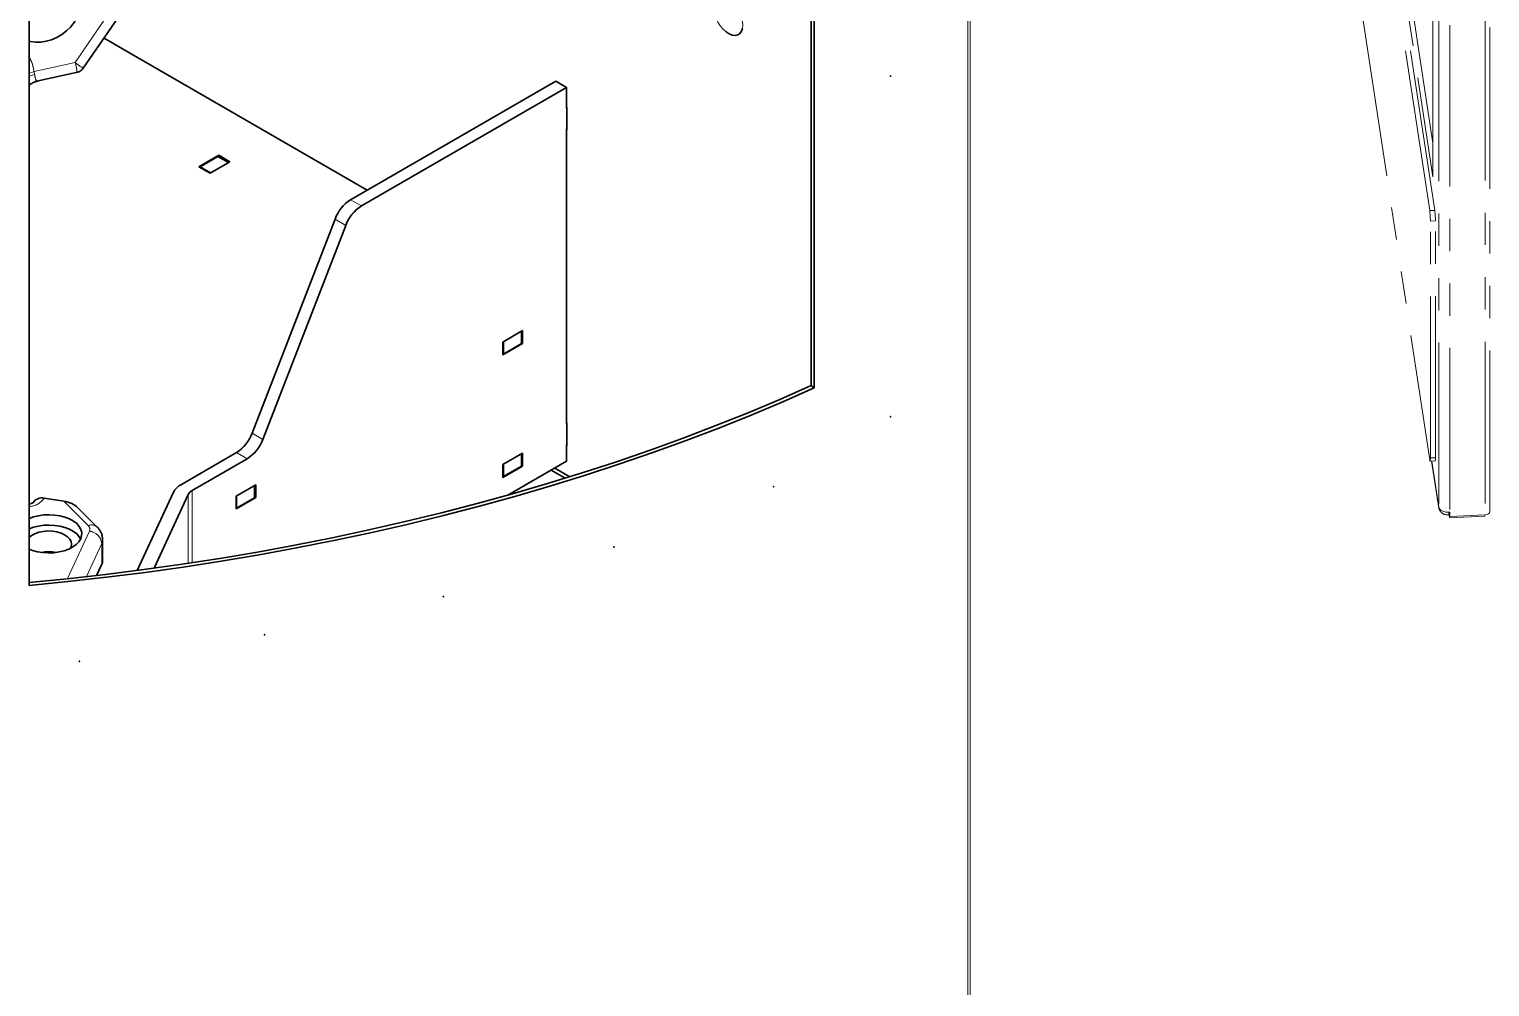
# Paper-space layout 'Blatt1' of a CAD drawing. Header units: millimetres. Extents: x 0 to 1189, y 0 to 841.
# Drawn here: x 577.2 to 634.6, y 60.8 to 98.4 of the extents above; entities that cross this region are included whole.
import ezdxf

# ---------------------------------------------------------------- set-up
doc = ezdxf.new("R2010")
doc.units = ezdxf.units.MM
doc.linetypes.add('PHANTOM', pattern=[12.7, 6.35, -1.27, 1.27, -1.27, 1.27, -1.27])

psp = doc.layouts.new('Blatt1')

# ---------------------------------------------------------------- linework, layer by layer
at = {"color": 8, "linetype": 'Continuous', "lineweight": 18}
for p, q in [((614.079, 52.792), (614.079, 192.339)), ((614.174, 52.823), (614.174, 192.37)), ((578.953, 97.126), (580.783, 99.788)), ((577.342, 96.768), (578.953, 97.126)), ((577.342, 96.768), (577.364, 96.652)), ((589.795, 91.728), (590.219, 91.483)), ((589.607, 90.721), (589.183, 90.966)), ((585.917, 82.549), (586.341, 82.304)), ((585.729, 81.542), (585.304, 81.787)), ((583.406, 80.135), (583.406, 77.433)), ((583.561, 80.29), (583.561, 77.456)), ((596.277, 80.195), (596.201, 80.239)), ((579.471, 78.914), (578.509, 79.876)), ((578.655, 76.828), (579.521, 78.695)), ((580.004, 78.212), (579.4, 76.909)), ((580.004, 77.395), (580.004, 78.212))]:
    psp.add_line(p, q, dxfattribs=at)
at = {"color": 8, "linetype": 'PHANTOM', "lineweight": 18}
for p, q in [((614.079, 52.792), (614.079, 192.339)), ((614.174, 52.823), (614.174, 192.37)), ((632.608, 149.609), (632.608, 79.648)), ((634.435, 149.64), (634.435, 79.338)), ((633.041, 149.399), (633.041, 79.438)), ((578.953, 97.126), (580.783, 99.788)), ((577.342, 96.768), (578.953, 97.126)), ((577.342, 96.768), (577.364, 96.652)), ((589.795, 91.728), (590.219, 91.483)), ((589.607, 90.721), (589.183, 90.966)), ((632.254, 91.301), (632.453, 91.311)), ((632.479, 90.894), (632.28, 90.884)), ((585.917, 82.549), (586.341, 82.304)), ((585.729, 81.542), (585.304, 81.787)), ((632.28, 81.575), (632.479, 81.585)), ((632.607, 79.645), (632.334, 81.451)), ((583.406, 80.135), (583.406, 77.433)), ((583.561, 80.29), (583.561, 77.456)), ((596.277, 80.195), (596.201, 80.239)), ((579.471, 78.914), (578.509, 79.876)), ((632.608, 79.646), (632.607, 79.645)), ((633.006, 79.437), (633.006, 79.339)), ((578.655, 76.828), (579.521, 78.695)), ((580.004, 78.212), (579.4, 76.909)), ((580.004, 77.395), (580.004, 78.212))]:
    psp.add_line(p, q, dxfattribs=at)
at = {"color": 7, "linetype": 'Continuous', "lineweight": 35}
for p, q in [((607.913, 172.867), (607.913, 84.419)), ((608.037, 172.923), (608.037, 84.328)), ((577.151, 76.563), (577.151, 165.158)), ((579.306, 96.936), (581.302, 99.839)), ((580.513, 97.847), (580.097, 98.087)), ((580.477, 97.859), (580.484, 97.863)), ((590.446, 92.104), (580.477, 97.859)), ((580.513, 97.839), (580.513, 97.847)), ((577.503, 96.398), (579.003, 96.731)), ((589.795, 91.728), (597.872, 96.391)), ((590.219, 91.483), (598.296, 96.146)), ((597.872, 96.391), (598.296, 96.146)), ((598.296, 96.146), (598.296, 95.329)), ((598.304, 95.366), (598.296, 95.37)), ((598.304, 95.334), (598.296, 95.329)), ((598.304, 94.468), (598.304, 95.366)), ((598.296, 94.513), (598.304, 94.517)), ((598.296, 94.513), (598.296, 82.918)), ((598.296, 94.472), (598.304, 94.468)), ((584.607, 93.475), (583.829, 93.026)), ((584.579, 93.434), (583.871, 93.026)), ((584.267, 92.773), (585.045, 93.222)), ((584.579, 93.434), (584.996, 93.193)), ((585.045, 93.222), (584.607, 93.475)), ((584.607, 93.418), (584.607, 93.475)), ((583.829, 93.026), (584.267, 92.773)), ((583.871, 93.026), (584.289, 92.785)), ((583.871, 93.026), (583.871, 93.001)), ((585.917, 82.549), (589.183, 90.966)), ((589.607, 90.721), (586.341, 82.304)), ((595.786, 86.131), (596.564, 86.58)), ((596.515, 86.07), (596.515, 86.552)), ((596.564, 86.58), (596.564, 86.074)), ((595.786, 85.625), (595.786, 86.131)), ((596.564, 86.074), (595.786, 85.625)), ((595.786, 85.674), (595.807, 85.662)), ((595.807, 85.662), (595.807, 86.144)), ((595.807, 85.662), (596.515, 86.07)), ((596.515, 86.103), (596.564, 86.074)), ((607.913, 84.419), (608.037, 84.328)), ((598.304, 82.955), (598.296, 82.959)), ((598.304, 82.922), (598.296, 82.918)), ((598.304, 82.057), (598.304, 82.955)), ((585.304, 81.787), (583.137, 80.535)), ((595.786, 81.314), (596.564, 81.763)), ((596.515, 81.252), (596.515, 81.734)), ((596.564, 81.763), (596.564, 81.257)), ((598.296, 82.101), (598.304, 82.106)), ((598.296, 82.101), (598.296, 81.448)), ((598.296, 82.061), (598.304, 82.057)), ((585.729, 81.542), (583.561, 80.29)), ((595.786, 80.807), (595.786, 81.314)), ((596.564, 81.257), (595.786, 80.807)), ((595.807, 80.844), (595.807, 81.326)), ((595.807, 80.844), (596.515, 81.252)), ((595.979, 80.111), (598.296, 81.448)), ((596.515, 81.285), (596.564, 81.257)), ((597.687, 81.096), (598.239, 80.778)), ((597.828, 81.178), (598.423, 80.835)), ((585.293, 80.074), (586.071, 80.523)), ((586.014, 80.008), (586.014, 80.49)), ((586.071, 80.523), (586.071, 80.017)), ((595.786, 80.856), (595.807, 80.844)), ((577.743, 79.994), (578.509, 79.876)), ((582.826, 80.225), (581.4, 77.152)), ((583.406, 80.135), (582.062, 77.24)), ((585.293, 79.568), (585.293, 80.074)), ((586.071, 80.017), (585.293, 79.568)), ((585.307, 79.6), (585.307, 80.082)), ((585.307, 79.6), (586.014, 80.008)), ((586.014, 80.05), (586.071, 80.017)), ((579.825, 78.859), (579.067, 79.617)), ((585.293, 79.608), (585.307, 79.6)), ((580.038, 77.544), (580.038, 78.361)), ((579.8, 76.955), (580.004, 77.395))]:
    psp.add_line(p, q, dxfattribs=at)
at = {"color": 7, "linetype": 'PHANTOM', "lineweight": 18}
for p, q in [((607.913, 172.867), (607.913, 84.419)), ((608.037, 172.923), (608.037, 84.328)), ((577.151, 76.563), (577.151, 165.158)), ((634.618, 79.453), (634.618, 149.755)), ((632.254, 91.301), (629.612, 108.749)), ((632.453, 91.311), (629.811, 108.759)), ((629.887, 109.076), (632.377, 92.628)), ((632.377, 93.954), (630.086, 109.086)), ((632.377, 92.628), (632.377, 105.284)), ((579.306, 96.936), (581.302, 99.839)), ((629.612, 98.951), (632.254, 81.503)), ((580.513, 97.847), (580.097, 98.087)), ((580.477, 97.859), (580.484, 97.863)), ((590.446, 92.104), (580.477, 97.859)), ((580.513, 97.839), (580.513, 97.847)), ((577.503, 96.398), (579.003, 96.731)), ((589.795, 91.728), (597.872, 96.391)), ((590.219, 91.483), (598.296, 96.146)), ((597.872, 96.391), (598.296, 96.146)), ((598.296, 96.146), (598.296, 95.329)), ((598.304, 95.366), (598.296, 95.37)), ((598.304, 95.334), (598.296, 95.329)), ((598.304, 94.468), (598.304, 95.366)), ((598.296, 94.513), (598.304, 94.517)), ((598.296, 94.513), (598.296, 82.918)), ((598.296, 94.472), (598.304, 94.468)), ((584.607, 93.475), (583.829, 93.026)), ((584.579, 93.434), (583.871, 93.026)), ((584.267, 92.773), (585.045, 93.222)), ((584.579, 93.434), (584.996, 93.193)), ((585.045, 93.222), (584.607, 93.475)), ((584.607, 93.418), (584.607, 93.475)), ((583.829, 93.026), (584.267, 92.773)), ((583.871, 93.026), (584.289, 92.785)), ((583.871, 93.026), (583.871, 93.001)), ((585.917, 82.549), (589.183, 90.966)), ((632.28, 81.575), (632.28, 90.884)), ((632.479, 81.585), (632.479, 90.894)), ((589.607, 90.721), (586.341, 82.304)), ((595.786, 86.131), (596.564, 86.58)), ((596.515, 86.07), (596.515, 86.552)), ((596.564, 86.58), (596.564, 86.074)), ((595.786, 85.625), (595.786, 86.131)), ((596.564, 86.074), (595.786, 85.625)), ((595.786, 85.674), (595.807, 85.662)), ((595.807, 85.662), (595.807, 86.144)), ((595.807, 85.662), (596.515, 86.07)), ((596.515, 86.103), (596.564, 86.074)), ((607.913, 84.419), (608.037, 84.328)), ((598.304, 82.955), (598.296, 82.959)), ((598.304, 82.922), (598.296, 82.918)), ((598.304, 82.057), (598.304, 82.955)), ((585.304, 81.787), (583.137, 80.535)), ((595.786, 81.314), (596.564, 81.763)), ((596.515, 81.252), (596.515, 81.734)), ((596.564, 81.763), (596.564, 81.257)), ((598.296, 82.101), (598.304, 82.106)), ((598.296, 82.101), (598.296, 81.448)), ((598.296, 82.061), (598.304, 82.057)), ((585.729, 81.542), (583.561, 80.29)), ((595.786, 80.807), (595.786, 81.314)), ((596.564, 81.257), (595.786, 80.807)), ((595.807, 80.844), (595.807, 81.326)), ((595.807, 80.844), (596.515, 81.252)), ((595.979, 80.111), (598.296, 81.448)), ((596.515, 81.285), (596.564, 81.257)), ((597.687, 81.096), (598.239, 80.778)), ((597.828, 81.178), (598.423, 80.835)), ((632.269, 81.448), (632.468, 81.458)), ((632.331, 81.451), (632.61, 79.606)), ((585.293, 80.074), (586.071, 80.523)), ((586.014, 80.008), (586.014, 80.49)), ((586.071, 80.523), (586.071, 80.017)), ((595.786, 80.856), (595.807, 80.844)), ((577.743, 79.994), (578.509, 79.876)), ((582.826, 80.225), (581.4, 77.152)), ((583.406, 80.135), (582.062, 77.24)), ((585.293, 79.568), (585.293, 80.074)), ((586.071, 80.017), (585.293, 79.568)), ((585.307, 79.6), (585.307, 80.082)), ((585.307, 79.6), (586.014, 80.008)), ((586.014, 80.05), (586.071, 80.017)), ((579.825, 78.859), (579.067, 79.617)), ((585.293, 79.608), (585.307, 79.6)), ((632.608, 79.648), (632.607, 79.654)), ((632.607, 79.654), (632.607, 79.645)), ((633.006, 79.339), (633.016, 79.339)), ((633.016, 79.437), (633.016, 79.339)), ((633.034, 79.219), (633.016, 79.339)), ((633.026, 79.437), (633.034, 79.383)), ((633.034, 79.383), (633.034, 79.438)), ((633.034, 79.383), (633.051, 79.268)), ((633.034, 79.383), (633.034, 79.383)), ((633.034, 79.383), (633.034, 79.219)), ((633.051, 79.438), (633.041, 79.438)), ((633.051, 79.438), (633.051, 79.268)), ((634.435, 79.338), (633.051, 79.268)), ((634.419, 79.337), (634.419, 79.289)), ((634.419, 79.289), (633.034, 79.219)), ((580.038, 77.544), (580.038, 78.361)), ((579.8, 76.955), (580.004, 77.395))]:
    psp.add_line(p, q, dxfattribs=at)
at = {"color": 7, "linetype": 'Continuous', "lineweight": 35, "flags": 128}
for points in [[(577.151, 97.968), (577.207, 97.954), (577.403, 97.927), (577.609, 97.929), (577.821, 97.962), (578.032, 98.023), (578.239, 98.113), (578.435, 98.227), (578.616, 98.365), (578.778, 98.521), (578.916, 98.693), (579.026, 98.876), (579.108, 99.066), (579.157, 99.258), (579.174, 99.447), (579.157, 99.628), (579.108, 99.798), (579.057, 99.902)], [(604.451, 98.437), (604.569, 98.331), (604.691, 98.253), (604.812, 98.206), (604.925, 98.193), (605.027, 98.214), (605.111, 98.268), (605.174, 98.352), (605.213, 98.463)], [(607.913, 84.419), (606.687, 83.878), (605.44, 83.354), (604.172, 82.846), (602.884, 82.355), (601.577, 81.882), (600.252, 81.425), (598.908, 80.987), (597.548, 80.567), (596.171, 80.165), (594.778, 79.781), (593.371, 79.416), (591.949, 79.07), (590.514, 78.742), (589.066, 78.434), (587.606, 78.146), (586.135, 77.876), (584.654, 77.627), (583.163, 77.397), (581.663, 77.187), (580.156, 76.997), (578.641, 76.827), (577.151, 76.68)], [(608.037, 84.328), (606.807, 83.786), (605.556, 83.26), (604.284, 82.75), (602.993, 82.258), (601.682, 81.783), (600.352, 81.326), (599.005, 80.886), (597.64, 80.464), (596.259, 80.061), (594.862, 79.676), (593.451, 79.31), (592.025, 78.963), (590.585, 78.635), (589.133, 78.326), (587.669, 78.036), (586.193, 77.766), (584.708, 77.515), (583.212, 77.285), (581.708, 77.074), (580.196, 76.884), (578.677, 76.713), (577.151, 76.563)], [(577.151, 79.197), (577.318, 79.257), (577.516, 79.305), (577.725, 79.334), (577.939, 79.342), (578.152, 79.33), (578.36, 79.298), (578.555, 79.247), (578.733, 79.178), (578.889, 79.093), (579.019, 78.994), (579.118, 78.884), (579.185, 78.766), (579.218, 78.644), (579.215, 78.52), (579.177, 78.398)], [(579.172, 78.388), (579.118, 78.476), (579.019, 78.586), (578.889, 78.684), (578.733, 78.77), (578.555, 78.839), (578.36, 78.89), (578.152, 78.922), (577.939, 78.934), (577.725, 78.926), (577.516, 78.897), (577.318, 78.849), (577.151, 78.789)], [(578.78, 78.029), (578.801, 78.075), (578.821, 78.179), (578.804, 78.284), (578.751, 78.385), (578.664, 78.477), (578.546, 78.557), (578.403, 78.622), (578.241, 78.669), (578.065, 78.697), (577.883, 78.703), (577.703, 78.688), (577.531, 78.652), (577.376, 78.597), (577.243, 78.525), (577.151, 78.453)], [(579.177, 78.398), (579.104, 78.281), (578.999, 78.173), (578.865, 78.076), (578.705, 77.993), (578.524, 77.927), (578.326, 77.879), (578.117, 77.85), (577.903, 77.842), (577.689, 77.854), (577.482, 77.886), (577.286, 77.937), (577.151, 77.987)]]:
    psp.add_lwpolyline(points, dxfattribs=at)
at = {"color": 7, "linetype": 'PHANTOM', "lineweight": 18, "flags": 128}
for points in [[(577.151, 97.968), (577.207, 97.954), (577.403, 97.927), (577.609, 97.929), (577.821, 97.962), (578.032, 98.023), (578.239, 98.113), (578.435, 98.227), (578.616, 98.365), (578.778, 98.521), (578.916, 98.693), (579.026, 98.876), (579.108, 99.066), (579.157, 99.258), (579.174, 99.447), (579.157, 99.628), (579.108, 99.798), (579.057, 99.902)], [(605.226, 98.596), (605.213, 98.744), (605.174, 98.901), (605.111, 99.058), (605.027, 99.209), (604.925, 99.347), (604.812, 99.465), (604.691, 99.557), (604.569, 99.62), (604.451, 99.651), (604.343, 99.647), (604.25, 99.609), (604.176, 99.539), (604.124, 99.441), (604.098, 99.318), (604.098, 99.177), (604.124, 99.024), (604.176, 98.866), (604.25, 98.711), (604.343, 98.565), (604.451, 98.437), (604.569, 98.331), (604.691, 98.253), (604.812, 98.206), (604.925, 98.193), (605.027, 98.214), (605.111, 98.268), (605.174, 98.352), (605.213, 98.463), (605.226, 98.596)], [(607.913, 84.419), (606.687, 83.878), (605.44, 83.354), (604.172, 82.846), (602.884, 82.355), (601.577, 81.882), (600.252, 81.425), (598.908, 80.987), (597.548, 80.567), (596.171, 80.165), (594.778, 79.781), (593.371, 79.416), (591.949, 79.07), (590.514, 78.742), (589.066, 78.434), (587.606, 78.146), (586.135, 77.876), (584.654, 77.627), (583.163, 77.397), (581.663, 77.187), (580.156, 76.997), (578.641, 76.827), (577.151, 76.68)], [(608.037, 84.328), (606.807, 83.786), (605.556, 83.26), (604.284, 82.75), (602.993, 82.258), (601.682, 81.783), (600.352, 81.326), (599.005, 80.886), (597.64, 80.464), (596.259, 80.061), (594.862, 79.676), (593.451, 79.31), (592.025, 78.963), (590.585, 78.635), (589.133, 78.326), (587.669, 78.036), (586.193, 77.766), (584.708, 77.515), (583.212, 77.285), (581.708, 77.074), (580.196, 76.884), (578.677, 76.713), (577.151, 76.563)], [(632.254, 81.503), (632.259, 81.474), (632.264, 81.455), (632.268, 81.448), (632.272, 81.452), (632.276, 81.468), (632.278, 81.494), (632.279, 81.53), (632.28, 81.575)], [(577.151, 79.197), (577.318, 79.257), (577.516, 79.305), (577.725, 79.334), (577.939, 79.342), (578.152, 79.33), (578.36, 79.298), (578.555, 79.247), (578.733, 79.178), (578.889, 79.093), (579.019, 78.994), (579.118, 78.884), (579.185, 78.766), (579.218, 78.644), (579.215, 78.52), (579.177, 78.398)], [(632.608, 79.648), (632.623, 79.603), (632.652, 79.561), (632.695, 79.523), (632.749, 79.491), (632.814, 79.466), (632.886, 79.448), (632.963, 79.438), (633.041, 79.438)], [(634.435, 79.338), (634.51, 79.35), (634.571, 79.378), (634.609, 79.418), (634.618, 79.453)], [(579.172, 78.388), (579.118, 78.476), (579.019, 78.586), (578.889, 78.684), (578.733, 78.77), (578.555, 78.839), (578.36, 78.89), (578.152, 78.922), (577.939, 78.934), (577.725, 78.926), (577.516, 78.897), (577.318, 78.849), (577.151, 78.789)], [(578.78, 78.029), (578.801, 78.075), (578.821, 78.179), (578.804, 78.284), (578.751, 78.385), (578.664, 78.477), (578.546, 78.557), (578.403, 78.622), (578.241, 78.669), (578.065, 78.697), (577.883, 78.703), (577.703, 78.688), (577.531, 78.652), (577.376, 78.597), (577.243, 78.525), (577.151, 78.453)], [(579.177, 78.398), (579.104, 78.281), (578.999, 78.173), (578.865, 78.076), (578.705, 77.993), (578.524, 77.927), (578.326, 77.879), (578.117, 77.85), (577.903, 77.842), (577.689, 77.854), (577.482, 77.886), (577.286, 77.937), (577.151, 77.987)]]:
    psp.add_lwpolyline(points, dxfattribs=at)
at = {"color": 8, "linetype": 'Continuous', "lineweight": 18, "flags": 128}
for points in [[(577.342, 96.768), (577.21, 96.718), (577.151, 96.691)], [(577.364, 96.652), (577.23, 96.608), (577.151, 96.573)]]:
    psp.add_lwpolyline(points, dxfattribs=at)
at = {"color": 8, "linetype": 'PHANTOM', "lineweight": 18, "flags": 128}
for points in [[(577.342, 96.768), (577.21, 96.718), (577.151, 96.691)], [(577.364, 96.652), (577.23, 96.608), (577.151, 96.573)]]:
    psp.add_lwpolyline(points, dxfattribs=at)
at = {"color": 7, "linetype": 'Continuous', "lineweight": 35}
for centre, radius, start, end in [((590.623, 90.436), 1.535, 122.63797, 159.77289), ((591.047, 90.191), 1.535, 122.63797, 159.77289), ((584.477, 83.079), 1.535, 302.63797, 339.77289), ((584.901, 82.834), 1.535, 302.63797, 339.77289), ((583.478, 79.883), 0.736, 117.64491, 152.34888), ((577.649, 79.59), 0.415, 76.89945, 149.98002), ((583.732, 79.964), 0.368, 117.64491, 152.34888), ((577.921, 76.363), 1.524, 79.19693, 100.80307), ((579.686, 77.546), 0.352, 334.5834, 359.72301)]:
    psp.add_arc(centre, radius, start, end, dxfattribs=at)
at = {"color": 7, "linetype": 'PHANTOM', "lineweight": 18}
for centre, radius, start, end in [((590.623, 90.436), 1.535, 122.63797, 159.77289), ((591.047, 90.191), 1.535, 122.63797, 159.77289), ((628.941, 90.884), 3.339, 359.98928, 7.1713), ((629.14, 90.894), 3.339, 359.98928, 7.1713), ((584.477, 83.079), 1.535, 302.63797, 339.77289), ((584.901, 82.834), 1.535, 302.63797, 339.77289), ((632.184, 81.547), 0.298, 342.67197, 7.43103), ((583.478, 79.883), 0.736, 117.64491, 152.34888), ((577.649, 79.59), 0.415, 76.89945, 149.98002), ((583.732, 79.964), 0.368, 117.64491, 152.34888), ((632.953, 79.682), 0.347, 186.07378, 278.79156), ((577.921, 76.363), 1.524, 79.19693, 100.80307), ((579.686, 77.546), 0.352, 334.5834, 359.72301)]:
    psp.add_arc(centre, radius, start, end, dxfattribs=at)
at = {"color": 8, "linetype": 'Continuous', "lineweight": 18}
for centre, radius, start, end in [((577.115, 80.424), 0.762, 272.71882, 325.59333), ((579.605, 78.605), 0.336, 49.02402, 113.36922), ((579.349, 78.77), 0.189, 336.29598, 49.39761), ((579.464, 78.155), 0.543, 6.02313, 83.9752), ((579.687, 78.363), 0.352, 334.57627, 0.28323)]:
    psp.add_arc(centre, radius, start, end, dxfattribs=at)
at = {"color": 8, "linetype": 'PHANTOM', "lineweight": 18}
for centre, radius, start, end in [((577.115, 80.424), 0.762, 272.71882, 325.59333), ((579.605, 78.605), 0.336, 49.02402, 113.36922), ((579.349, 78.77), 0.189, 336.29598, 49.39761), ((579.464, 78.155), 0.543, 6.02313, 83.9752), ((579.687, 78.363), 0.352, 334.57627, 0.28323)]:
    psp.add_arc(centre, radius, start, end, dxfattribs=at)
at = {"color": 8, "linetype": 'Continuous', "lineweight": 18}
for major_axis, ratio, start_param, end_param in [((-0.71, 0.732), 0.146912, 2.245531, 3.171151), ((-0.413, 0.932), 0.138907, 3.113712, 4.036158)]:
    psp.add_ellipse((578.594, 97.665), major_axis=major_axis, ratio=ratio, start_param=start_param, end_param=end_param, dxfattribs=at)
at = {"color": 8, "linetype": 'PHANTOM', "lineweight": 18}
for major_axis, ratio, start_param, end_param in [((-0.71, 0.732), 0.146912, 2.245531, 3.171151), ((-0.413, 0.932), 0.138907, 3.113712, 4.036158)]:
    psp.add_ellipse((578.594, 97.665), major_axis=major_axis, ratio=ratio, start_param=start_param, end_param=end_param, dxfattribs=at)
at = {"color": 7, "linetype": 'Continuous', "lineweight": 35}
psp.add_ellipse((578.509, 79.467), major_axis=(0.677, -0.16), ratio=0.576692, start_param=0.750857, end_param=1.706097, dxfattribs=at)
at = {"color": 7, "linetype": 'PHANTOM', "lineweight": 18}
psp.add_ellipse((578.509, 79.467), major_axis=(0.677, -0.16), ratio=0.576692, start_param=0.750857, end_param=1.706097, dxfattribs=at)
at = {"color": 8, "linetype": 'Continuous', "lineweight": 18}
for points, knots in [([(577.151, 97.342), (577.19, 97.27), (577.284, 97.093), (577.32, 96.889), (577.342, 96.768)], [0, 0, 0, 0, 0.408483, 1, 1, 1, 1]), ([(577.364, 96.652), (577.374, 96.59), (577.395, 96.465), (577.452, 96.393), (577.487, 96.405), (577.5, 96.41)], [0, 0, 0, 0, 0.378764, 0.755134, 1, 1, 1, 1])]:
    psp.add_open_spline(points, degree=3, knots=knots, dxfattribs=at)
at = {"color": 8, "linetype": 'PHANTOM', "lineweight": 18}
for points, knots in [([(577.151, 97.342), (577.19, 97.27), (577.284, 97.093), (577.32, 96.889), (577.342, 96.768)], [0, 0, 0, 0, 0.408483, 1, 1, 1, 1]), ([(577.364, 96.652), (577.374, 96.59), (577.395, 96.465), (577.452, 96.393), (577.487, 96.405), (577.5, 96.41)], [0, 0, 0, 0, 0.378764, 0.755134, 1, 1, 1, 1])]:
    psp.add_open_spline(points, degree=3, knots=knots, dxfattribs=at)
at = {"color": 7, "linetype": 'Continuous', "lineweight": 35}
for points, knots in [([(578.999, 96.734), (579.013, 96.736), (579.067, 96.745), (579.155, 96.789), (579.246, 96.856), (579.288, 96.915), (579.305, 96.939)], [0, 0, 0, 0, 0.1135352, 0.4263799, 0.7667225, 1, 1, 1, 1]), ([(611.048, 96.592), (611.048, 96.59), (611.048, 96.589), (611.047, 96.586), (611.047, 96.585), (611.045, 96.583), (611.044, 96.581), (611.041, 96.58), (611.038, 96.579), (611.036, 96.578), (611.035, 96.579), (611.034, 96.58), (611.033, 96.581), (611.033, 96.584), (611.034, 96.587), (611.034, 96.59), (611.035, 96.591), (611.036, 96.593), (611.038, 96.595), (611.041, 96.596), (611.043, 96.597), (611.045, 96.597), (611.046, 96.597), (611.047, 96.596), (611.048, 96.594), (611.048, 96.593), (611.048, 96.592)], [0, 0, 0, 0, 0.06943, 0.098762, 0.126305, 0.153858, 0.18322, 0.25275, 0.3226, 0.352231, 0.37992, 0.407283, 0.435989, 0.502678, 0.572429, 0.602031, 0.629711, 0.657084, 0.685818, 0.752603, 0.81983, 0.848855, 0.876368, 0.903871, 0.932868, 1, 1, 1, 1]), ([(577.151, 96.245), (577.195, 96.272), (577.286, 96.329), (577.407, 96.378), (577.482, 96.391), (577.503, 96.395)], [0, 0, 0, 0, 0.402075, 0.835426, 1, 1, 1, 1]), ([(611.048, 83.2), (611.048, 83.199), (611.048, 83.197), (611.047, 83.195), (611.047, 83.193), (611.045, 83.192), (611.044, 83.19), (611.041, 83.188), (611.038, 83.187), (611.036, 83.187), (611.035, 83.188), (611.034, 83.188), (611.033, 83.19), (611.033, 83.193), (611.034, 83.196), (611.034, 83.198), (611.035, 83.2), (611.036, 83.201), (611.038, 83.203), (611.041, 83.205), (611.043, 83.206), (611.045, 83.206), (611.046, 83.206), (611.047, 83.205), (611.048, 83.203), (611.048, 83.202), (611.048, 83.2)], [0, 0, 0, 0, 0.06943, 0.098762, 0.126305, 0.153858, 0.18322, 0.25275, 0.3226, 0.352231, 0.37992, 0.407283, 0.435989, 0.502678, 0.572429, 0.602031, 0.629711, 0.657084, 0.685818, 0.752603, 0.81983, 0.848855, 0.876368, 0.903871, 0.932868, 1, 1, 1, 1]), ([(606.433, 80.441), (606.433, 80.442), (606.433, 80.444), (606.434, 80.447), (606.435, 80.448), (606.436, 80.45), (606.438, 80.451), (606.441, 80.453), (606.444, 80.454), (606.446, 80.454), (606.447, 80.453), (606.448, 80.453), (606.449, 80.451), (606.449, 80.448), (606.449, 80.445), (606.448, 80.443), (606.447, 80.441), (606.446, 80.44), (606.444, 80.438), (606.441, 80.436), (606.438, 80.435), (606.436, 80.435), (606.435, 80.436), (606.434, 80.437), (606.433, 80.438), (606.433, 80.44), (606.433, 80.441)], [0, 0, 0, 0, 0.067132, 0.096129, 0.123632, 0.151145, 0.18017, 0.247397, 0.314182, 0.342916, 0.370289, 0.397969, 0.427571, 0.497322, 0.564011, 0.592717, 0.62008, 0.647769, 0.6774, 0.74725, 0.81678, 0.846142, 0.873695, 0.901238, 0.93057, 1, 1, 1, 1]), ([(577.309, 79.827), (577.31, 79.827), (577.313, 79.831), (577.3, 79.818), (577.261, 79.798), (577.209, 79.776), (577.166, 79.767), (577.151, 79.764)], [0, 0, 0, 0, 0.02486, 0.302486, 0.573078, 0.852326, 1, 1, 1, 1]), ([(580.038, 78.367), (580.035, 78.415), (580.028, 78.509), (579.981, 78.642), (579.914, 78.761), (579.854, 78.827), (579.825, 78.859)], [0, 0, 0, 0, 0.257182, 0.511789, 0.763071, 1, 1, 1, 1]), ([(600.147, 78.072), (600.147, 78.074), (600.147, 78.075), (600.148, 78.078), (600.149, 78.079), (600.15, 78.081), (600.152, 78.082), (600.155, 78.084), (600.158, 78.084), (600.16, 78.084), (600.162, 78.084), (600.163, 78.083), (600.164, 78.081), (600.164, 78.078), (600.164, 78.075), (600.163, 78.073), (600.162, 78.072), (600.161, 78.07), (600.158, 78.069), (600.155, 78.067), (600.152, 78.066), (600.15, 78.066), (600.149, 78.067), (600.148, 78.068), (600.147, 78.07), (600.147, 78.071), (600.147, 78.072)], [0, 0, 0, 0, 0.067132, 0.096129, 0.123632, 0.151145, 0.18017, 0.247397, 0.314182, 0.342916, 0.370289, 0.397969, 0.427571, 0.497322, 0.564011, 0.592717, 0.62008, 0.647769, 0.6774, 0.74725, 0.81678, 0.846142, 0.873695, 0.901238, 0.93057, 1, 1, 1, 1]), ([(593.441, 76.123), (593.441, 76.125), (593.442, 76.126), (593.443, 76.129), (593.444, 76.13), (593.445, 76.131), (593.447, 76.133), (593.451, 76.134), (593.454, 76.135), (593.456, 76.134), (593.457, 76.134), (593.458, 76.133), (593.459, 76.131), (593.46, 76.128), (593.46, 76.125), (593.459, 76.123), (593.458, 76.121), (593.456, 76.12), (593.454, 76.119), (593.451, 76.117), (593.447, 76.117), (593.445, 76.117), (593.443, 76.118), (593.442, 76.119), (593.441, 76.12), (593.441, 76.122), (593.441, 76.123)], [0, 0, 0, 0, 0.067132, 0.096129, 0.123632, 0.151145, 0.18017, 0.247397, 0.314182, 0.342916, 0.370289, 0.397969, 0.427571, 0.497322, 0.564011, 0.592717, 0.62008, 0.647769, 0.6774, 0.74725, 0.81678, 0.846142, 0.873695, 0.901238, 0.93057, 1, 1, 1, 1]), ([(586.401, 74.618), (586.402, 74.619), (586.402, 74.621), (586.403, 74.623), (586.404, 74.625), (586.405, 74.626), (586.408, 74.627), (586.411, 74.628), (586.414, 74.628), (586.417, 74.628), (586.418, 74.627), (586.419, 74.626), (586.42, 74.624), (586.421, 74.622), (586.42, 74.619), (586.419, 74.616), (586.418, 74.615), (586.417, 74.614), (586.415, 74.613), (586.411, 74.612), (586.407, 74.611), (586.405, 74.612), (586.404, 74.612), (586.403, 74.613), (586.402, 74.615), (586.401, 74.617), (586.401, 74.618)], [0, 0, 0, 0, 0.067132, 0.096129, 0.123632, 0.151145, 0.18017, 0.247397, 0.314182, 0.342916, 0.370289, 0.397969, 0.427571, 0.497322, 0.564011, 0.592717, 0.62008, 0.647769, 0.6774, 0.74725, 0.81678, 0.846142, 0.873695, 0.901238, 0.93057, 1, 1, 1, 1]), ([(579.115, 73.576), (579.115, 73.577), (579.115, 73.579), (579.116, 73.581), (579.117, 73.582), (579.119, 73.583), (579.121, 73.584), (579.124, 73.585), (579.128, 73.585), (579.13, 73.584), (579.132, 73.584), (579.133, 73.583), (579.134, 73.581), (579.134, 73.578), (579.134, 73.575), (579.133, 73.573), (579.132, 73.571), (579.131, 73.57), (579.128, 73.569), (579.124, 73.568), (579.121, 73.568), (579.118, 73.569), (579.117, 73.57), (579.116, 73.571), (579.115, 73.573), (579.115, 73.574), (579.115, 73.576)], [0, 0, 0, 0, 0.067132, 0.096129, 0.123632, 0.151145, 0.18017, 0.247397, 0.314182, 0.342916, 0.370289, 0.397969, 0.427571, 0.497322, 0.564011, 0.592717, 0.62008, 0.647769, 0.6774, 0.74725, 0.81678, 0.846142, 0.873695, 0.901238, 0.93057, 1, 1, 1, 1])]:
    psp.add_open_spline(points, degree=3, knots=knots, dxfattribs=at)
at = {"color": 7, "linetype": 'PHANTOM', "lineweight": 18}
for points, knots in [([(578.999, 96.734), (579.013, 96.736), (579.067, 96.745), (579.155, 96.789), (579.246, 96.856), (579.288, 96.915), (579.305, 96.939)], [0, 0, 0, 0, 0.113535, 0.42638, 0.766722, 1, 1, 1, 1]), ([(611.048, 96.592), (611.048, 96.59), (611.048, 96.589), (611.047, 96.586), (611.047, 96.585), (611.045, 96.583), (611.044, 96.581), (611.041, 96.58), (611.038, 96.579), (611.036, 96.578), (611.035, 96.579), (611.034, 96.58), (611.033, 96.581), (611.033, 96.584), (611.034, 96.587), (611.034, 96.59), (611.035, 96.591), (611.036, 96.593), (611.038, 96.595), (611.041, 96.596), (611.043, 96.597), (611.045, 96.597), (611.046, 96.597), (611.047, 96.596), (611.048, 96.594), (611.048, 96.593), (611.048, 96.592)], [0, 0, 0, 0, 0.06943, 0.098762, 0.126305, 0.153858, 0.18322, 0.25275, 0.3226, 0.352231, 0.37992, 0.407283, 0.435989, 0.502678, 0.572429, 0.602031, 0.629711, 0.657084, 0.685818, 0.752603, 0.81983, 0.848855, 0.876368, 0.903871, 0.932868, 1, 1, 1, 1]), ([(577.151, 96.245), (577.195, 96.272), (577.286, 96.329), (577.407, 96.378), (577.482, 96.391), (577.503, 96.395)], [0, 0, 0, 0, 0.4020753, 0.8354261, 1, 1, 1, 1]), ([(611.048, 83.2), (611.048, 83.199), (611.048, 83.197), (611.047, 83.195), (611.047, 83.193), (611.045, 83.192), (611.044, 83.19), (611.041, 83.188), (611.038, 83.187), (611.036, 83.187), (611.035, 83.188), (611.034, 83.188), (611.033, 83.19), (611.033, 83.193), (611.034, 83.196), (611.034, 83.198), (611.035, 83.2), (611.036, 83.201), (611.038, 83.203), (611.041, 83.205), (611.043, 83.206), (611.045, 83.206), (611.046, 83.206), (611.047, 83.205), (611.048, 83.203), (611.048, 83.202), (611.048, 83.2)], [0, 0, 0, 0, 0.06943, 0.098762, 0.126305, 0.153858, 0.18322, 0.25275, 0.3226, 0.352231, 0.37992, 0.407283, 0.435989, 0.502678, 0.572429, 0.602031, 0.629711, 0.657084, 0.685818, 0.752603, 0.81983, 0.848855, 0.876368, 0.903871, 0.932868, 1, 1, 1, 1]), ([(606.433, 80.441), (606.433, 80.442), (606.433, 80.444), (606.434, 80.447), (606.435, 80.448), (606.436, 80.45), (606.438, 80.451), (606.441, 80.453), (606.444, 80.454), (606.446, 80.454), (606.447, 80.453), (606.448, 80.453), (606.449, 80.451), (606.449, 80.448), (606.449, 80.445), (606.448, 80.443), (606.447, 80.441), (606.446, 80.44), (606.444, 80.438), (606.441, 80.436), (606.438, 80.435), (606.436, 80.435), (606.435, 80.436), (606.434, 80.437), (606.433, 80.438), (606.433, 80.44), (606.433, 80.441)], [0, 0, 0, 0, 0.067132, 0.096129, 0.123632, 0.151145, 0.18017, 0.247397, 0.314182, 0.342916, 0.370289, 0.397969, 0.427571, 0.497322, 0.564011, 0.592717, 0.62008, 0.647769, 0.6774, 0.74725, 0.81678, 0.846142, 0.873695, 0.901238, 0.93057, 1, 1, 1, 1]), ([(577.309, 79.827), (577.31, 79.827), (577.313, 79.831), (577.3, 79.818), (577.261, 79.798), (577.209, 79.776), (577.166, 79.767), (577.151, 79.764)], [0, 0, 0, 0, 0.02486, 0.302486, 0.573078, 0.852326, 1, 1, 1, 1]), ([(580.038, 78.367), (580.035, 78.415), (580.028, 78.509), (579.981, 78.642), (579.914, 78.761), (579.854, 78.827), (579.825, 78.859)], [0, 0, 0, 0, 0.2571825, 0.5117892, 0.7630708, 1, 1, 1, 1]), ([(600.147, 78.072), (600.147, 78.074), (600.147, 78.075), (600.148, 78.078), (600.149, 78.079), (600.15, 78.081), (600.152, 78.082), (600.155, 78.084), (600.158, 78.084), (600.16, 78.084), (600.162, 78.084), (600.163, 78.083), (600.164, 78.081), (600.164, 78.078), (600.164, 78.075), (600.163, 78.073), (600.162, 78.072), (600.161, 78.07), (600.158, 78.069), (600.155, 78.067), (600.152, 78.066), (600.15, 78.066), (600.149, 78.067), (600.148, 78.068), (600.147, 78.07), (600.147, 78.071), (600.147, 78.072)], [0, 0, 0, 0, 0.067132, 0.096129, 0.123632, 0.151145, 0.18017, 0.247397, 0.314182, 0.342916, 0.370289, 0.397969, 0.427571, 0.497322, 0.564011, 0.592717, 0.62008, 0.647769, 0.6774, 0.74725, 0.81678, 0.846142, 0.873695, 0.901238, 0.93057, 1, 1, 1, 1]), ([(593.441, 76.123), (593.441, 76.125), (593.442, 76.126), (593.443, 76.129), (593.444, 76.13), (593.445, 76.131), (593.447, 76.133), (593.451, 76.134), (593.454, 76.135), (593.456, 76.134), (593.457, 76.134), (593.458, 76.133), (593.459, 76.131), (593.46, 76.128), (593.46, 76.125), (593.459, 76.123), (593.458, 76.121), (593.456, 76.12), (593.454, 76.119), (593.451, 76.117), (593.447, 76.117), (593.445, 76.117), (593.443, 76.118), (593.442, 76.119), (593.441, 76.12), (593.441, 76.122), (593.441, 76.123)], [0, 0, 0, 0, 0.067132, 0.096129, 0.123632, 0.151145, 0.18017, 0.247397, 0.314182, 0.342916, 0.370289, 0.397969, 0.427571, 0.497322, 0.564011, 0.592717, 0.62008, 0.647769, 0.6774, 0.74725, 0.81678, 0.846142, 0.873695, 0.901238, 0.93057, 1, 1, 1, 1]), ([(586.401, 74.618), (586.402, 74.619), (586.402, 74.621), (586.403, 74.623), (586.404, 74.625), (586.405, 74.626), (586.408, 74.627), (586.411, 74.628), (586.414, 74.628), (586.417, 74.628), (586.418, 74.627), (586.419, 74.626), (586.42, 74.624), (586.421, 74.622), (586.42, 74.619), (586.419, 74.616), (586.418, 74.615), (586.417, 74.614), (586.415, 74.613), (586.411, 74.612), (586.407, 74.611), (586.405, 74.612), (586.404, 74.612), (586.403, 74.613), (586.402, 74.615), (586.401, 74.617), (586.401, 74.618)], [0, 0, 0, 0, 0.067132, 0.096129, 0.123632, 0.151145, 0.18017, 0.247397, 0.314182, 0.342916, 0.370289, 0.397969, 0.427571, 0.497322, 0.564011, 0.592717, 0.62008, 0.647769, 0.6774, 0.74725, 0.81678, 0.846142, 0.873695, 0.901238, 0.93057, 1, 1, 1, 1]), ([(579.115, 73.576), (579.115, 73.577), (579.115, 73.579), (579.116, 73.581), (579.117, 73.582), (579.119, 73.583), (579.121, 73.584), (579.124, 73.585), (579.128, 73.585), (579.13, 73.584), (579.132, 73.584), (579.133, 73.583), (579.134, 73.581), (579.134, 73.578), (579.134, 73.575), (579.133, 73.573), (579.132, 73.571), (579.131, 73.57), (579.128, 73.569), (579.124, 73.568), (579.121, 73.568), (579.118, 73.569), (579.117, 73.57), (579.116, 73.571), (579.115, 73.573), (579.115, 73.574), (579.115, 73.576)], [0, 0, 0, 0, 0.067132, 0.096129, 0.123632, 0.151145, 0.18017, 0.247397, 0.314182, 0.342916, 0.370289, 0.397969, 0.427571, 0.497322, 0.564011, 0.592717, 0.62008, 0.647769, 0.6774, 0.74725, 0.81678, 0.846142, 0.873695, 0.901238, 0.93057, 1, 1, 1, 1])]:
    psp.add_open_spline(points, degree=3, knots=knots, dxfattribs=at)

doc.saveas('drawing.dxf')
